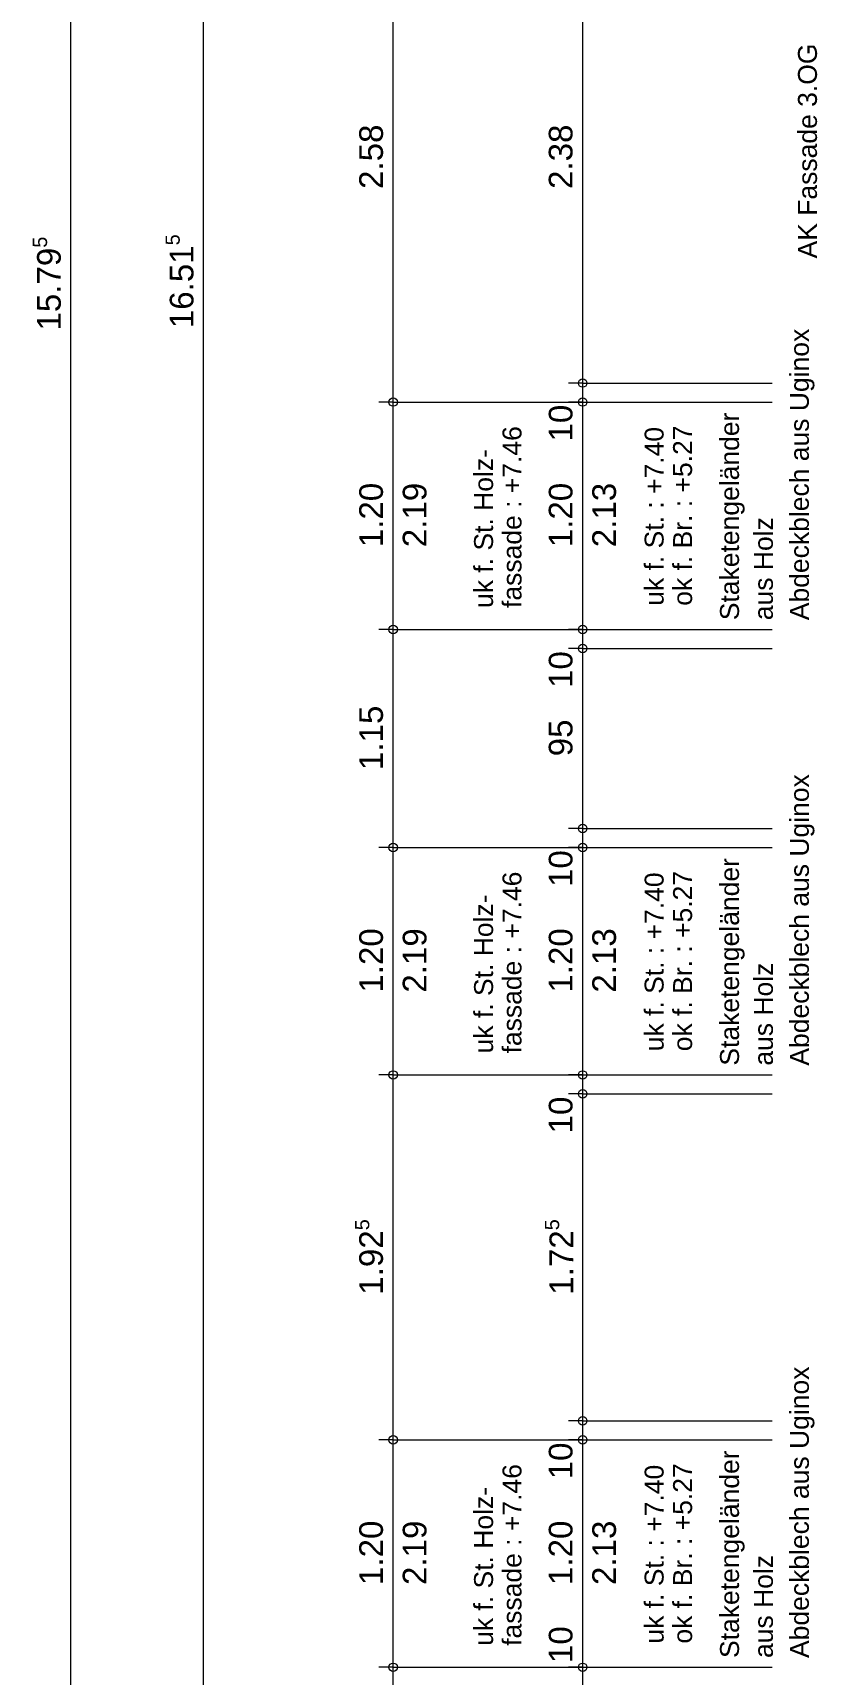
# Model space of a CAD drawing. Header units: metres. Extents: x 0.003 to 0.843, y 0.003 to 0.597.
# Drawn here: x 0.2314 to 0.3141, y 0.1759 to 0.3491 of the extents above; entities that cross this region are included whole.
import ezdxf

# ---------------------------------------------------------------- set-up
doc = ezdxf.new("R2010")
doc.units = ezdxf.units.M
doc.linetypes.add('AUSGEZOGEN', pattern=[0])
for name, color, linetype, lineweight in [('Text Koten', 7, 'AUSGEZOGEN', 25), ('Text Werkplan Ausfuehrung', 7, 'AUSGEZOGEN', 25), ('Vorprojektmasse', 7, 'AUSGEZOGEN', 13), ('Werkplan- Ausfuehrungsmasse', 7, 'AUSGEZOGEN', 13)]:
    doc.layers.add(name, color=color, linetype=linetype, lineweight=lineweight)
doc.styles.add('ARIAL', font='ARIAL.TTF')

msp = doc.modelspace()

# ---------------------------------------------------------------- linework, layer by layer
at = {"layer": 'Vorprojektmasse', "color": 32, "linetype": 'AUSGEZOGEN', "lineweight": 13, "true_color": 0xc36e14}
msp.add_line((0.2354, 0.1646), (0.2354, 0.4805), dxfattribs=at)
at = {"layer": 'Werkplan- Ausfuehrungsmasse', "color": 7, "linetype": 'AUSGEZOGEN', "lineweight": 13}
for p, q in [((0.2494, 0.15764), (0.2494, 0.48796)), ((0.2694, 0.3101), (0.2694, 0.3617)), ((0.2894, 0.3121), (0.2894, 0.3597)), ((0.2894, 0.3121), (0.2879, 0.3121)), ((0.2894, 0.3121), (0.2909, 0.3121)), ((0.2894, 0.3101), (0.2894, 0.3121)), ((0.2694, 0.3101), (0.2679, 0.3101)), ((0.2694, 0.3101), (0.2709, 0.3101)), ((0.2694, 0.2861), (0.2694, 0.3101)), ((0.2894, 0.3101), (0.2879, 0.3101)), ((0.2894, 0.3101), (0.2909, 0.3101)), ((0.2894, 0.2861), (0.2894, 0.3101)), ((0.2694, 0.2861), (0.2679, 0.2861)), ((0.2694, 0.2861), (0.2709, 0.2861)), ((0.2694, 0.2631), (0.2694, 0.2861)), ((0.2894, 0.2861), (0.2879, 0.2861)), ((0.2894, 0.2861), (0.2909, 0.2861)), ((0.2894, 0.2841), (0.2894, 0.2861)), ((0.2894, 0.2841), (0.2879, 0.2841)), ((0.2894, 0.2841), (0.2909, 0.2841)), ((0.2894, 0.2651), (0.2894, 0.2841)), ((0.2894, 0.2651), (0.2879, 0.2651)), ((0.2894, 0.2651), (0.2909, 0.2651)), ((0.2894, 0.2631), (0.2894, 0.2651)), ((0.2694, 0.2631), (0.2679, 0.2631)), ((0.2694, 0.2631), (0.2709, 0.2631)), ((0.2694, 0.2391), (0.2694, 0.2631)), ((0.2894, 0.2631), (0.2879, 0.2631)), ((0.2894, 0.2631), (0.2909, 0.2631)), ((0.2894, 0.2391), (0.2894, 0.2631)), ((0.2694, 0.2391), (0.2679, 0.2391)), ((0.2694, 0.2391), (0.2709, 0.2391)), ((0.2694, 0.2006), (0.2694, 0.2391)), ((0.2894, 0.2391), (0.2879, 0.2391)), ((0.2894, 0.2391), (0.2909, 0.2391)), ((0.2894, 0.2371), (0.2894, 0.2391)), ((0.2894, 0.2371), (0.2879, 0.2371)), ((0.2894, 0.2371), (0.2909, 0.2371)), ((0.2894, 0.2026), (0.2894, 0.2371)), ((0.2894, 0.2026), (0.2879, 0.2026)), ((0.2894, 0.2026), (0.2909, 0.2026)), ((0.2894, 0.2006), (0.2894, 0.2026)), ((0.2694, 0.2006), (0.2679, 0.2006)), ((0.2694, 0.2006), (0.2709, 0.2006)), ((0.2694, 0.1766), (0.2694, 0.2006)), ((0.2894, 0.2006), (0.2879, 0.2006)), ((0.2894, 0.2006), (0.2909, 0.2006)), ((0.2894, 0.1766), (0.2894, 0.2006)), ((0.2694, 0.1766), (0.2679, 0.1766)), ((0.2694, 0.1766), (0.2709, 0.1766)), ((0.2894, 0.1766), (0.2879, 0.1766)), ((0.2894, 0.1766), (0.2909, 0.1766)), ((0.2894, 0.1746), (0.2894, 0.1766))]:
    msp.add_line(p, q, dxfattribs=at)
for points in [[(0.2894, 0.3121), (0.29231, 0.3121), (0.29231, 0.3121), (0.3094, 0.3121)], [(0.2694, 0.3101), (0.27227, 0.3101), (0.27227, 0.3101), (0.2934, 0.3101)], [(0.2894, 0.3101), (0.29228, 0.3101), (0.29228, 0.3101), (0.3094, 0.3101)], [(0.2694, 0.2861), (0.27185, 0.2861), (0.27185, 0.2861), (0.27316, 0.2861), (0.27316, 0.2861), (0.2934, 0.2861)], [(0.2894, 0.2861), (0.29185, 0.2861), (0.29185, 0.2861), (0.29316, 0.2861), (0.29316, 0.2861), (0.3094, 0.2861)], [(0.2894, 0.2841), (0.29181, 0.2841), (0.29181, 0.2841), (0.29311, 0.2841), (0.29311, 0.2841), (0.3094, 0.2841)], [(0.2894, 0.2651), (0.29147, 0.2651), (0.29147, 0.2651), (0.29264, 0.2651), (0.29264, 0.2651), (0.3094, 0.2651)], [(0.2694, 0.2631), (0.27144, 0.2631), (0.27144, 0.2631), (0.27258, 0.2631), (0.27258, 0.2631), (0.2934, 0.2631)], [(0.2894, 0.2631), (0.29144, 0.2631), (0.29144, 0.2631), (0.29259, 0.2631), (0.29259, 0.2631), (0.3094, 0.2631)], [(0.2694, 0.2391), (0.27101, 0.2391), (0.27101, 0.2391), (0.27198, 0.2391), (0.27198, 0.2391), (0.27309, 0.2391), (0.27309, 0.2391), (0.2934, 0.2391)], [(0.2894, 0.2391), (0.29101, 0.2391), (0.29101, 0.2391), (0.29198, 0.2391), (0.29198, 0.2391), (0.2931, 0.2391), (0.2931, 0.2391), (0.3094, 0.2391)], [(0.2894, 0.2371), (0.29097, 0.2371), (0.29097, 0.2371), (0.29193, 0.2371), (0.29193, 0.2371), (0.29303, 0.2371), (0.29303, 0.2371), (0.3094, 0.2371)], [(0.2894, 0.2026), (0.29036, 0.2026), (0.29036, 0.2026), (0.29106, 0.2026), (0.29106, 0.2026), (0.29187, 0.2026), (0.29187, 0.2026), (0.3094, 0.2026)], [(0.2694, 0.2006), (0.27032, 0.2006), (0.27032, 0.2006), (0.27101, 0.2006), (0.27101, 0.2006), (0.2718, 0.2006), (0.2718, 0.2006), (0.2934, 0.2006)], [(0.2894, 0.2006), (0.29032, 0.2006), (0.29032, 0.2006), (0.29101, 0.2006), (0.29101, 0.2006), (0.29181, 0.2006), (0.29181, 0.2006), (0.3094, 0.2006)], [(0.2694, 0.1766), (0.26989, 0.1766), (0.26989, 0.1766), (0.27041, 0.1766), (0.27041, 0.1766), (0.271, 0.1766), (0.271, 0.1766), (0.27287, 0.1766), (0.27287, 0.1766), (0.2934, 0.1766)], [(0.2694, 0.15764), (0.2694, 0.15804), (0.2694, 0.15804), (0.2694, 0.1766)], [(0.2894, 0.1766), (0.28989, 0.1766), (0.28989, 0.1766), (0.29041, 0.1766), (0.29041, 0.1766), (0.291, 0.1766), (0.291, 0.1766), (0.29288, 0.1766), (0.29288, 0.1766), (0.3094, 0.1766)]]:
    msp.add_lwpolyline(points, dxfattribs=at)
for centre in [(0.2894, 0.3121), (0.2694, 0.3101), (0.2894, 0.3101), (0.2694, 0.2861), (0.2894, 0.2861), (0.2894, 0.2841), (0.2894, 0.2651), (0.2694, 0.2631), (0.2894, 0.2631), (0.2694, 0.2391), (0.2894, 0.2391), (0.2894, 0.2371), (0.2894, 0.2026), (0.2694, 0.2006), (0.2894, 0.2006), (0.2694, 0.1766), (0.2894, 0.1766)]:
    msp.add_circle(centre, 0.00045, dxfattribs=at)

# ---------------------------------------------------------------- texts
at = {"layer": 'Text Koten', "color": 7, "linetype": 'AUSGEZOGEN', "lineweight": 25, "char_height": 0.002, "width": 0.001, "attachment_point": 7, "rotation": 90, "style": 'ARIAL'}
for s, insert in [('fassade\\~:\\~+7.46', (0.28297, 0.28837)), ('uk\\~f.\\~St.\\~:\\~+7.40', (0.29797, 0.2886)), ('ok\\~f.\\~Br.\\~:\\~+5.27', (0.30097, 0.2886)), ('uk\\~f.\\~St.\\~Holz-', (0.27997, 0.28837)), ('fassade\\~:\\~+7.46', (0.28297, 0.24137)), ('uk\\~f.\\~St.\\~:\\~+7.40', (0.29797, 0.2416)), ('ok\\~f.\\~Br.\\~:\\~+5.27', (0.30097, 0.2416)), ('uk\\~f.\\~St.\\~Holz-', (0.27997, 0.24137)), ('fassade\\~:\\~+7.46', (0.28297, 0.17886)), ('uk\\~f.\\~St.\\~:\\~+7.40', (0.29797, 0.1791)), ('ok\\~f.\\~Br.\\~:\\~+5.27', (0.30097, 0.1791)), ('uk\\~f.\\~St.\\~Holz-', (0.27997, 0.17886))]:
    msp.add_mtext(s, dxfattribs=dict(at, insert=insert))
at = {"layer": 'Text Werkplan Ausfuehrung', "color": 7, "linetype": 'AUSGEZOGEN', "lineweight": 13, "insert": (0.31415, 0.32525), "char_height": 0.002, "width": 0.001, "attachment_point": 7, "rotation": 90, "style": 'ARIAL'}
msp.add_mtext('AK\\~Fassade\\~3.OG', dxfattribs=at)
at = {"layer": 'Text Werkplan Ausfuehrung', "color": 7, "linetype": 'AUSGEZOGEN', "lineweight": 25, "char_height": 0.002, "width": 0.001, "attachment_point": 7, "rotation": 90, "style": 'ARIAL'}
for s, insert in [('Abdeckblech\\~aus\\~Uginox', (0.31387, 0.28708)), ('Staketengeländer', (0.3065, 0.28708)), ('aus\\~Holz', (0.3095, 0.28708)), ('Abdeckblech\\~aus\\~Uginox', (0.31387, 0.24008)), ('Staketengeländer', (0.3065, 0.24008)), ('aus\\~Holz', (0.3095, 0.24008)), ('Abdeckblech\\~aus\\~Uginox', (0.31387, 0.17758)), ('Staketengeländer', (0.3065, 0.17758)), ('aus\\~Holz', (0.3095, 0.17758))]:
    msp.add_mtext(s, dxfattribs=dict(at, insert=insert))
at = {"layer": 'Vorprojektmasse', "color": 32, "linetype": 'AUSGEZOGEN', "lineweight": 13, "true_color": 0xc36e14, "attachment_point": 7, "rotation": 90, "style": 'ARIAL'}
for s, insert, char_height, width in [('5', (0.2329, 0.32638), 0.0015, 0.00075), ('15.79', (0.23436, 0.31764), 0.0025, 0.00125)]:
    msp.add_mtext(s, dxfattribs=dict(at, insert=insert, char_height=char_height, width=width))
at = {"layer": 'Werkplan- Ausfuehrungsmasse', "color": 7, "linetype": 'AUSGEZOGEN', "lineweight": 13, "attachment_point": 7, "rotation": 90, "style": 'ARIAL'}
for s, insert, char_height, width in [('2.58', (0.26836, 0.33258), 0.0025, 0.00125), ('2.38', (0.28836, 0.33258), 0.0025, 0.00125), ('5', (0.2469, 0.32663), 0.0015, 0.00075), ('16.51', (0.24836, 0.31789), 0.0025, 0.00125), ('10', (0.28836, 0.30593), 0.0025, 0.00125), ('1.20', (0.26836, 0.29478), 0.0025, 0.00125), ('2.19', (0.27295, 0.29478), 0.0025, 0.00125), ('1.20', (0.28836, 0.29478), 0.0025, 0.00125), ('2.13', (0.29295, 0.29478), 0.0025, 0.00125), ('10', (0.28836, 0.27993), 0.0025, 0.00125), ('1.15', (0.26836, 0.27127), 0.0025, 0.00125), ('95', (0.28836, 0.27272), 0.0025, 0.00125), ('10', (0.28836, 0.25893), 0.0025, 0.00125), ('1.20', (0.26836, 0.24778), 0.0025, 0.00125), ('2.19', (0.27295, 0.24778), 0.0025, 0.00125), ('1.20', (0.28836, 0.24778), 0.0025, 0.00125), ('2.13', (0.29295, 0.24778), 0.0025, 0.00125), ('10', (0.28836, 0.23293), 0.0025, 0.00125), ('5', (0.2669, 0.22271), 0.0015, 0.00075), ('5', (0.28694, 0.22271), 0.0015, 0.00075), ('1.92', (0.26836, 0.21591), 0.0025, 0.00125), ('1.72', (0.2884, 0.21591), 0.0025, 0.00125), ('10', (0.28836, 0.19643), 0.0025, 0.00125), ('1.20', (0.26836, 0.18528), 0.0025, 0.00125), ('2.19', (0.27295, 0.18528), 0.0025, 0.00125), ('1.20', (0.28836, 0.18528), 0.0025, 0.00125), ('2.13', (0.29295, 0.18528), 0.0025, 0.00125), ('10', (0.28836, 0.17705), 0.0025, 0.00125)]:
    msp.add_mtext(s, dxfattribs=dict(at, insert=insert, char_height=char_height, width=width))

doc.saveas('drawing.dxf')
